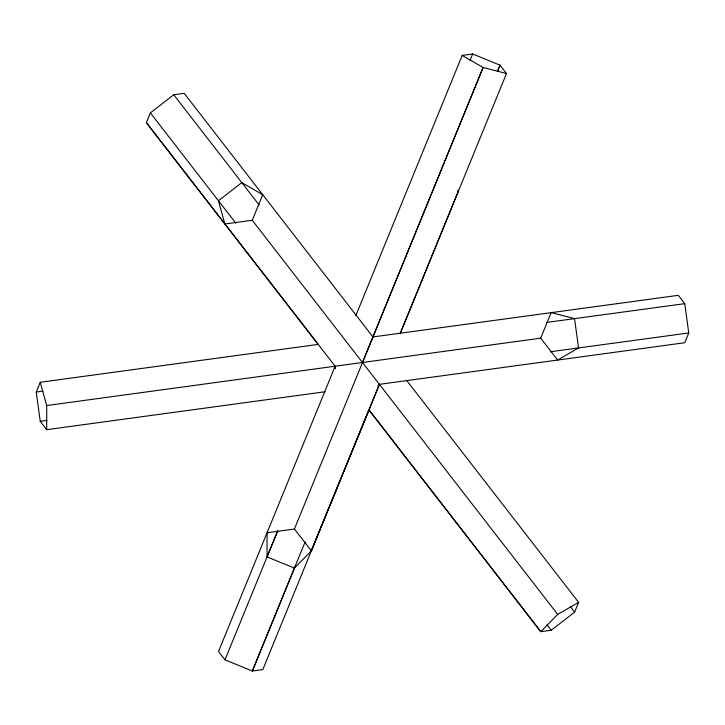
<?xml version="1.0" encoding="UTF-8"?>
<svg xmlns="http://www.w3.org/2000/svg" width="725" height="725" viewBox="0 0 725 725"><rect width="100%" height="100%" fill="white"/><g stroke="black" fill="none" stroke-linecap="round" stroke-linejoin="round"><path stroke-width="1.09" d="M325.027 391.754L46.699 429.689L46.708 405.547L40.247 382.274L318.565 344.348M457.946 190.059L457.946 192.252L400.146 333.636L506.485 73.524L500.014 65.177L472.646 53.985L462.188 55.417L355.857 315.529M369.097 409.58L262.812 669.592L252.345 671.015L224.977 659.822L218.524 651.485L335.131 366.234L335.122 368.427L335.131 366.234L146.377 122.652L150.356 112.892L173.737 94.776L184.204 93.335L372.94 336.935L678.292 295.32L684.753 303.657L688.75 332.956L684.763 342.735L379.42 384.332L377.87 385.908M267.054 556.9L267.045 532.757L294.413 529.014L311.342 550.855L379.411 384.341L311.342 550.855L294.432 568.092L267.054 556.909L277.757 530.718L224.977 659.822M470.072 60.275L472.646 53.985M362.5 362.509L483.104 67.488L462.188 55.417M305.134 541.901L252.345 671.015L295.202 566.171M540.714 338.167L551.154 312.593L574.544 318.619L578.55 347.918L557.643 360.008L540.714 338.176L46.708 405.547M46.699 429.689L40.247 421.334L36.25 392.035L40.247 382.274M252.255 220.264L262.722 194.699L241.815 182.618L218.433 200.725L224.886 223.989L252.255 220.264L557.715 614.428L578.623 602.357L406.517 380.244M294.423 529.014L483.104 67.488L506.476 73.524M368.753 409.625L540.796 631.665L551.254 630.243L574.626 612.127L578.623 602.357M557.715 614.428L540.796 631.665L368.69 409.543M36.25 392.035L42.983 391.11M546.523 322.444L684.753 303.657M40.247 421.334L46.971 420.418M550.529 351.743L688.75 332.965M173.737 94.776L259.142 204.985M570.466 606.752L574.626 612.127M150.365 112.892L235.761 223.092M547.085 624.868L551.254 630.233M146.377 122.652L317.74 343.786M500.014 65.177L497.441 71.467L500.014 65.177"/></g></svg>
